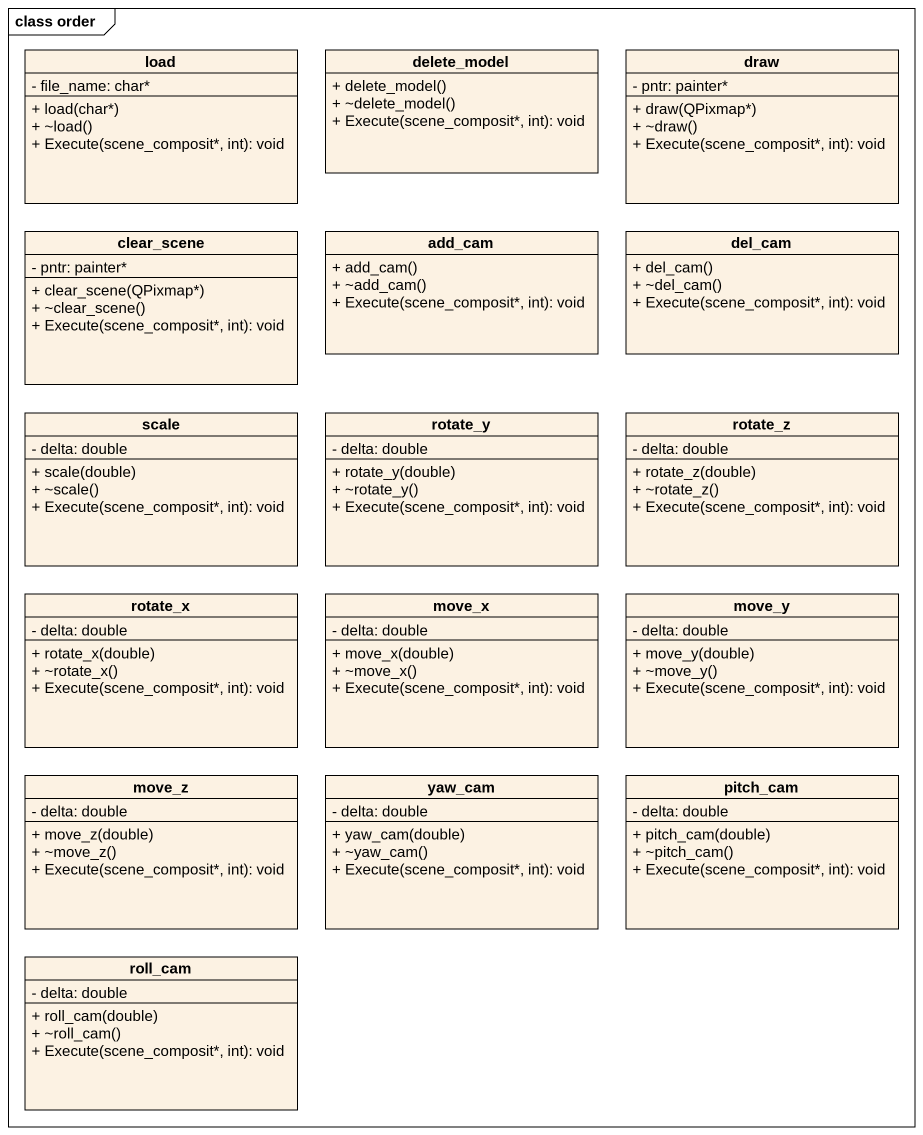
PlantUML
@startuml
mainframe class order
hide circle
hide empty members
skinparam classAttributeIconSize 0
class load {
  - file_name: char*
  + load(char*)
  + ~load()
  + Execute(scene_composit*, int): void
}
class delete_model {
  + delete_model()
  + ~delete_model()
  + Execute(scene_composit*, int): void
}
class draw {
  - pntr: painter*
  + draw(QPixmap*)
  + ~draw()
  + Execute(scene_composit*, int): void
}
class clear_scene {
  - pntr: painter*
  + clear_scene(QPixmap*)
  + ~clear_scene()
  + Execute(scene_composit*, int): void
}
class add_cam {
  + add_cam()
  + ~add_cam()
  + Execute(scene_composit*, int): void
}
class del_cam {
  + del_cam()
  + ~del_cam()
  + Execute(scene_composit*, int): void
}
class "scale" as scale_ {
  - delta: double
  + scale(double)
  + ~scale()
  + Execute(scene_composit*, int): void
}
class rotate_y {
  - delta: double
  + rotate_y(double)
  + ~rotate_y()
  + Execute(scene_composit*, int): void
}
class rotate_z {
  - delta: double
  + rotate_z(double)
  + ~rotate_z()
  + Execute(scene_composit*, int): void
}
class rotate_x {
  - delta: double
  + rotate_x(double)
  + ~rotate_x()
  + Execute(scene_composit*, int): void
}
class move_x {
  - delta: double
  + move_x(double)
  + ~move_x()
  + Execute(scene_composit*, int): void
}
class move_y {
  - delta: double
  + move_y(double)
  + ~move_y()
  + Execute(scene_composit*, int): void
}
class move_z {
  - delta: double
  + move_z(double)
  + ~move_z()
  + Execute(scene_composit*, int): void
}
class yaw_cam {
  - delta: double
  + yaw_cam(double)
  + ~yaw_cam()
  + Execute(scene_composit*, int): void
}
class pitch_cam {
  - delta: double
  + pitch_cam(double)
  + ~pitch_cam()
  + Execute(scene_composit*, int): void
}
class roll_cam {
  - delta: double
  + roll_cam(double)
  + ~roll_cam()
  + Execute(scene_composit*, int): void
}
@enduml
